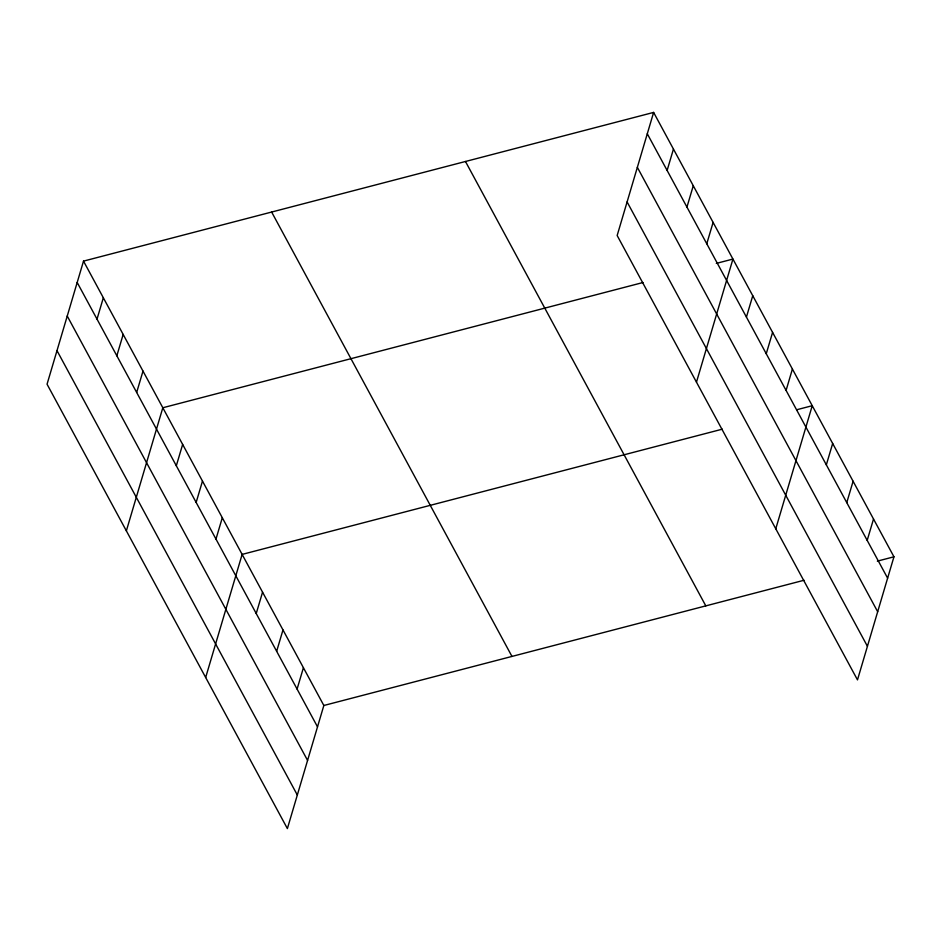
<?xml version="1.0" encoding="UTF-8"?>
<svg xmlns="http://www.w3.org/2000/svg" width="941" height="941" viewBox="0 0 941 941"><rect width="100%" height="100%" fill="white"/><g stroke="black" fill="none" stroke-linecap="round" stroke-linejoin="round"><path stroke-width="1.41" d="M83.514 261.116L47.05 384.199L287.381 828.586L323.845 705.491L83.514 261.116L653.619 112.414L893.95 556.801L857.486 679.884L617.155 235.509L653.619 112.414M97.017 319.128L103.334 297.768M116.837 355.792L123.165 334.431M136.668 392.456L142.997 371.095M126.365 530.842L162.817 407.759L643.009 282.512M176.32 465.771L182.648 444.423M196.151 502.435L202.48 481.086M215.971 539.099L222.299 517.738M205.667 677.496L242.131 554.402L722.323 429.167M256.234 613.532L262.563 592.171M276.654 651.301L282.982 629.952M297.085 689.083L303.414 667.722M667.122 170.439L673.45 149.078M686.942 207.102L693.27 185.742M706.773 243.754L713.102 222.405M696.469 382.152L732.933 259.069L716.324 263.398M746.425 317.082L752.753 295.721M766.256 353.745L772.585 332.385M786.088 390.409L792.404 369.048M775.772 528.795L812.236 405.712L797.015 409.676M826.339 464.842L832.667 443.482M846.771 502.612L853.099 481.251M867.19 540.381L873.519 519.032M323.845 705.491L804.037 580.256M877.353 561.13L893.95 556.801M647.29 133.775L887.622 578.162M637.351 167.345L877.682 611.732M627.106 201.939L867.437 646.314M465.477 161.487L705.809 605.875M271.643 212.043L511.975 656.43M77.186 282.465L317.517 726.852M67.234 316.035L307.578 760.422M56.989 350.628L297.321 795.016"/></g></svg>
